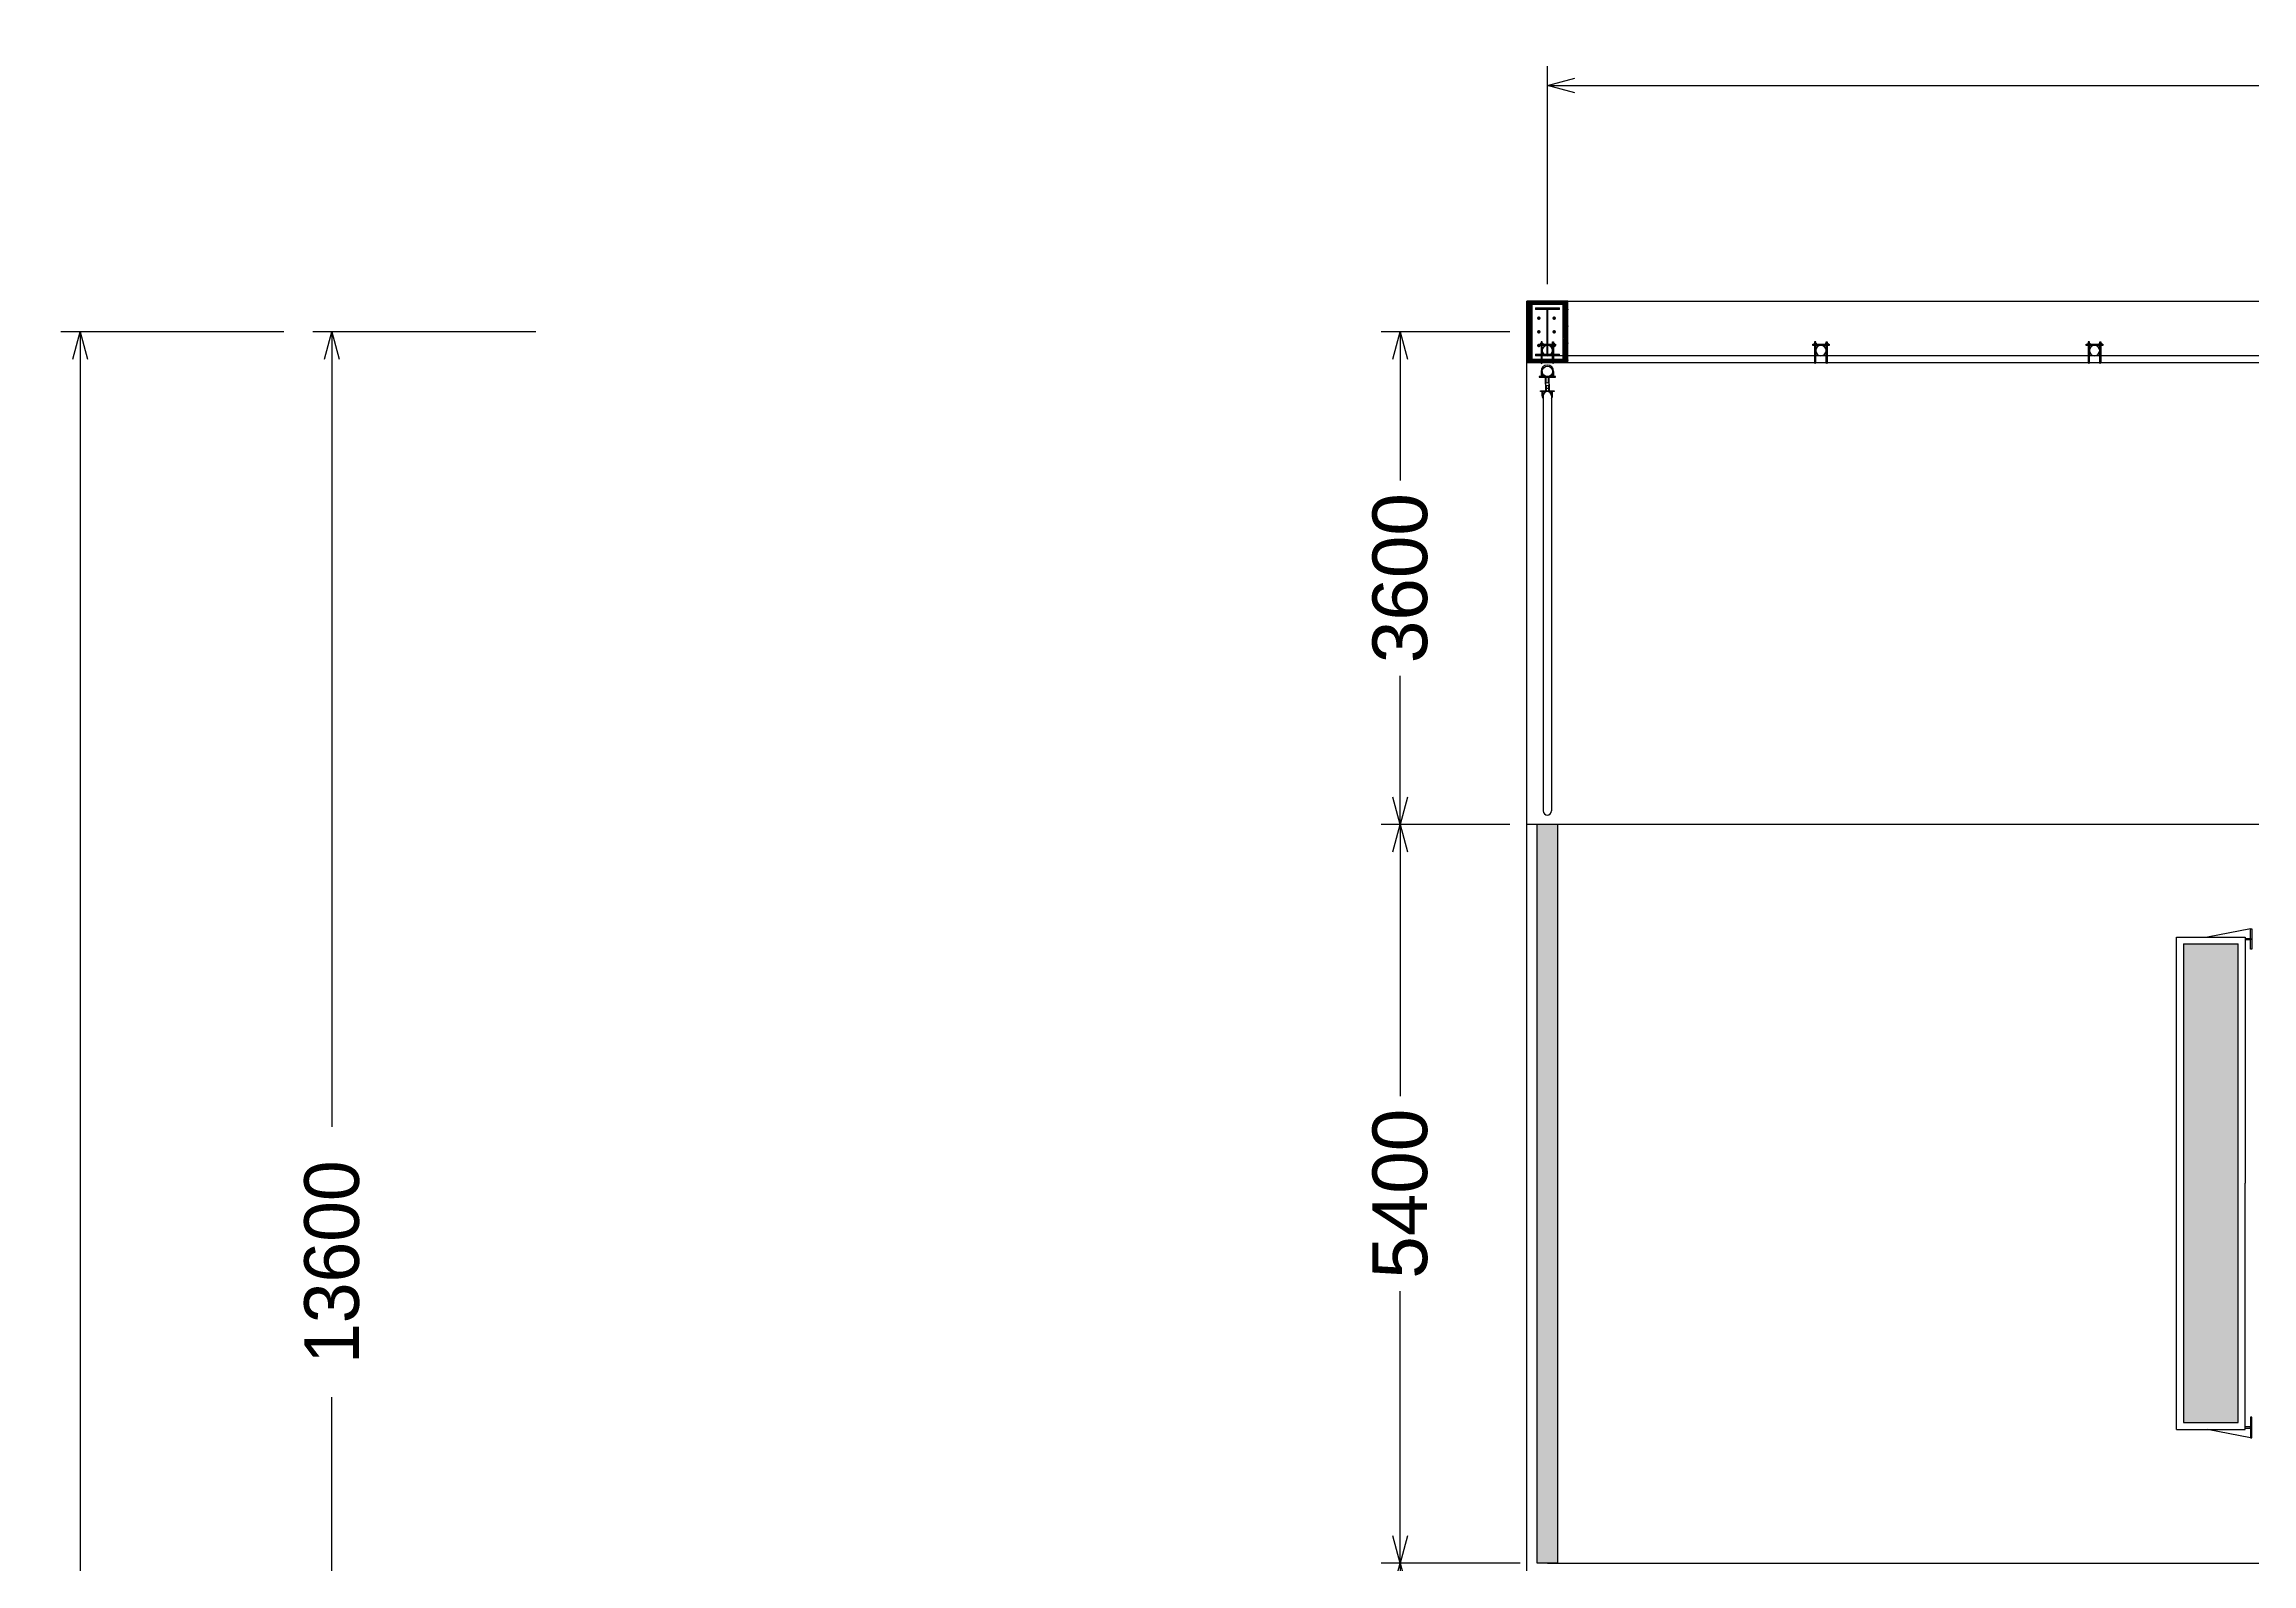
# Model space of a CAD drawing. Header units: millimetres. Extents: x -61993 to 642891, y -429158 to 50967.
# Drawn here: x 330404 to 346543, y -206025 to -194916 of the extents above; entities that cross this region are included whole.
import ezdxf

# ---------------------------------------------------------------- set-up
doc = ezdxf.new("R2010")
doc.units = ezdxf.units.MM
doc.linetypes.add('ACAD_ISO03W100', pattern=[30, 12, -18])
for name, color, linetype, lineweight in [('0.00', 252, 'Continuous', 0), ('0.05', 40, 'Continuous', 5), ('0.09', 172, 'Continuous', 9), ('HATCH', 251, 'Continuous', 0), ('WF 300 X 150', 43, 'Continuous', 0)]:
    doc.layers.add(name, color=color, linetype=linetype, lineweight=lineweight)
for name, color, linetype in [('DIM', 1, 'Continuous'), ('Gate', 6, 'Continuous'), ('Railing', 7, 'Continuous'), ('Steel', 152, 'Continuous')]:
    doc.layers.add(name, color=color, linetype=linetype)
doc.styles.add('MV - NA', font='mvboli.ttf')
doc.styles.add('SANSERIF', font='sanss___.ttf', dxfattribs={"height": 2})
doc.styles.add('SANSERIF23', font='sanss___.ttf', dxfattribs={"height": 2.3})
doc.dimstyles.new('MV_2_mm', dxfattribs={"dimscale": 25, "dimtxt": 2, "dimasz": 1, "dimexe": 0.7, "dimexo": 0.625, "dimtad": 0, "dimdec": 0, "dimzin": 1, "dimdsep": 46, "dimtxsty": 'MV - NA', "dimblk": 'OPEN30', "dimcen": 1, "dimclrd": 1, "dimclre": 1, "dimclrt": 152, "dimadec": 0, "dimazin": 0, "dimtfac": 1, "dimtdec": 0, "dimtofl": 0, "dimtmove": 1, "dimatfit": 3, "dimfxl": 1, "dimarcsym": 0})
doc.dimstyles.new('Sagoe_2_mm', dxfattribs={"dimscale": 25, "dimtxt": 2, "dimasz": 1, "dimexe": 0.7, "dimexo": 0.625, "dimtad": 0, "dimdec": 0, "dimzin": 1, "dimdsep": 46, "dimtxsty": 'SANSERIF', "dimblk": 'OPEN30', "dimcen": 1, "dimclrd": 1, "dimclre": 1, "dimclrt": 152, "dimadec": 0, "dimazin": 0, "dimtfac": 1, "dimtdec": 0, "dimtofl": 0, "dimtmove": 1, "dimatfit": 3, "dimfxl": 1, "dimarcsym": 0})
doc.dimstyles.new('Sagoe_2K3_m', dxfattribs={"dimscale": 25, "dimtxt": 2.3, "dimasz": 1, "dimexe": 0.7, "dimexo": 0.625, "dimtad": 0, "dimlfac": 0.001, "dimzin": 1, "dimdsep": 46, "dimtxsty": 'SANSERIF23', "dimblk": 'OPEN30', "dimcen": 1, "dimclrd": 1, "dimclre": 1, "dimclrt": 152, "dimadec": 0, "dimazin": 0, "dimtfac": 1, "dimtofl": 0, "dimtmove": 1, "dimatfit": 3, "dimfxl": 1, "dimarcsym": 0})
pattern_1 = [(45, (1363.141, -798.975), (-8.838835, 8.838835), []), (45, (1371.98, -798.975), (-8.838835, 8.838835), [15.625, -3.125, 0, -3.125])]

# ---------------------------------------------------------------- blocks, each defined once
blk = doc.blocks.new('_Open30')
at = {"color": 0, "linetype": 'ByBlock', "lineweight": -2}
for p, q in [((-1, 0.268), (0, 0)), ((0, 0), (-1, -0.268)), ((0, 0), (-1, 0))]:
    blk.add_line(p, q, dxfattribs=at)
blk = doc.blocks.new('*D48')
at = {"layer": 'Defpoints', "color": 0, "transparency": 16777216}
for p in [(332508, -197019), (334123, -197019), (334123, -210619)]:
    blk.add_point(p, dxfattribs=at)
at = {"layer": 'DIM', "color": 1, "lineweight": -2, "transparency": 16777216}
for p, q in [((333998, -197019), (332368, -197019)), ((332508, -197219), (332508, -202831)), ((332508, -210419), (332508, -204806)), ((333998, -210619), (332368, -210619))]:
    blk.add_line(p, q, dxfattribs=at)
at = {"layer": 'DIM', "color": 1, "lineweight": -2, "transparency": 16777216, "xscale": 200, "yscale": 200, "zscale": 200}
for p, rotation in [((332508, -197019), 90), ((332508, -210619), 270)]:
    blk.add_blockref('_Open30', p, dxfattribs=dict(at, rotation=rotation))
at = {"layer": 'DIM', "color": 152, "transparency": 16777216, "insert": (332508, -203819), "char_height": 400, "attachment_point": 5, "rotation": 90, "style": 'MV - NA'}
blk.add_mtext('13600', dxfattribs=at)
blk = doc.blocks.new('*D46')
at = {"layer": 'Defpoints', "color": 0, "transparency": 16777216}
for p in [(330667, -197019), (332282, -197019), (332282, -229719)]:
    blk.add_point(p, dxfattribs=at)
at = {"layer": 'DIM', "color": 1, "lineweight": -2, "transparency": 16777216}
for p, q in [((332157, -197019), (330527, -197019)), ((330667, -197219), (330667, -212308)), ((330667, -229519), (330667, -214429)), ((332157, -229719), (330527, -229719))]:
    blk.add_line(p, q, dxfattribs=at)
at = {"layer": 'DIM', "color": 1, "lineweight": -2, "transparency": 16777216, "xscale": 200, "yscale": 200, "zscale": 200}
for p, rotation in [((330667, -197019), 90), ((330667, -229719), 270)]:
    blk.add_blockref('_Open30', p, dxfattribs=dict(at, rotation=rotation))
at = {"layer": 'DIM', "color": 152, "transparency": 16777216, "insert": (330667, -213369), "char_height": 400, "attachment_point": 5, "rotation": 90, "style": 'MV - NA'}
blk.add_mtext('32700', dxfattribs=at)
blk = doc.blocks.new('*D50')
at = {"layer": 'Defpoints', "color": 0, "transparency": 16777216}
for p in [(473393, -195217), (341393, -196794), (473393, -196794)]:
    blk.add_point(p, dxfattribs=at)
at = {"layer": 'DIM', "color": 1, "lineweight": -2, "transparency": 16777216}
for p, q in [((341393, -196669), (341393, -195077)), ((473393, -196669), (473393, -195077)), ((341593, -195217), (406263, -195217)), ((473193, -195217), (408523, -195217))]:
    blk.add_line(p, q, dxfattribs=at)
at = {"layer": 'DIM', "color": 1, "lineweight": -2, "transparency": 16777216, "xscale": 200, "yscale": 200, "zscale": 200, "rotation": 180}
blk.add_blockref('_Open30', (341393, -195217), dxfattribs=at)
at = {"layer": 'DIM', "color": 1, "lineweight": -2, "transparency": 16777216, "xscale": 200, "yscale": 200, "zscale": 200}
blk.add_blockref('_Open30', (473393, -195217), dxfattribs=at)
at = {"layer": 'DIM', "color": 152, "transparency": 16777216, "insert": (407393, -195217), "char_height": 460, "attachment_point": 5, "style": 'SANSERIF23'}
blk.add_mtext('132000', dxfattribs=at)
blk = doc.blocks.new('*D117')
at = {"color": 1, "lineweight": -2, "transparency": 16777216}
for p, q in [((341193, -206019), (340177, -206019)), ((340317, -206219), (340317, -207555)), ((340317, -210319), (340317, -208983)), ((341118, -210519), (340177, -210519))]:
    blk.add_line(p, q, dxfattribs=at)
at = {"layer": 'Defpoints', "color": 0, "transparency": 16777216}
for p in [(340317, -206019), (341318, -206019), (341243, -210519)]:
    blk.add_point(p, dxfattribs=at)
at = {"color": 1, "lineweight": -2, "transparency": 16777216, "xscale": 200, "yscale": 200, "zscale": 200}
for p, rotation in [((340317, -206019), 90), ((340317, -210519), 270)]:
    blk.add_blockref('_Open30', p, dxfattribs=dict(at, rotation=rotation))
at = {"color": 152, "transparency": 16777216, "insert": (340317, -208269), "char_height": 400, "attachment_point": 5, "rotation": 90, "style": 'SANSERIF'}
blk.add_mtext('4500', dxfattribs=at)
blk = doc.blocks.new('*D118')
at = {"color": 1, "lineweight": -2, "transparency": 16777216}
for p, q in [((341118, -200619), (340177, -200619)), ((340317, -200819), (340317, -202606)), ((340317, -205819), (340317, -204031)), ((341193, -206019), (340177, -206019))]:
    blk.add_line(p, q, dxfattribs=at)
at = {"layer": 'Defpoints', "color": 0, "transparency": 16777216}
for p in [(340317, -200619), (341243, -200619), (341318, -206019)]:
    blk.add_point(p, dxfattribs=at)
at = {"color": 1, "lineweight": -2, "transparency": 16777216, "xscale": 200, "yscale": 200, "zscale": 200}
for p, rotation in [((340317, -200619), 90), ((340317, -206019), 270)]:
    blk.add_blockref('_Open30', p, dxfattribs=dict(at, rotation=rotation))
at = {"color": 152, "transparency": 16777216, "insert": (340317, -203319), "char_height": 400, "attachment_point": 5, "rotation": 90, "style": 'SANSERIF'}
blk.add_mtext('5400', dxfattribs=at)
blk = doc.blocks.new('*D119')
at = {"color": 1, "lineweight": -2, "transparency": 16777216}
for p, q in [((341118, -197019), (340177, -197019)), ((340317, -197219), (340317, -198106)), ((340317, -200419), (340317, -199532)), ((341118, -200619), (340177, -200619))]:
    blk.add_line(p, q, dxfattribs=at)
at = {"layer": 'Defpoints', "color": 0, "transparency": 16777216}
for p in [(340317, -197019), (341243, -197019), (341243, -200619)]:
    blk.add_point(p, dxfattribs=at)
at = {"color": 1, "lineweight": -2, "transparency": 16777216, "xscale": 200, "yscale": 200, "zscale": 200}
for p, rotation in [((340317, -197019), 90), ((340317, -200619), 270)]:
    blk.add_blockref('_Open30', p, dxfattribs=dict(at, rotation=rotation))
at = {"color": 152, "transparency": 16777216, "insert": (340317, -198819), "char_height": 400, "attachment_point": 5, "rotation": 90, "style": 'SANSERIF'}
blk.add_mtext('3600', dxfattribs=at)
blk = doc.blocks.new('Steel Column')
at = {"layer": 'Steel'}
blk.add_lwpolyline([(150, -225), (150, 225), (-150, 225), (-150, -225)], close=True, dxfattribs=at)
blk = doc.blocks.new('*U147')
blk.add_blockref('Steel Column', (0, 0))
blk = doc.blocks.new('*U140')
at = {"color": 0, "linetype": 'ByBlock', "lineweight": -2, "transparency": 16777216}
blk.add_blockref('*U147', (0, 0), dxfattribs=at)
blk = doc.blocks.new('Wa-flat-10')
blk.add_hatch(color=151).paths.add_polyline_path([(-50, -1750), (-50, 1750), (-450, 1750), (-450, -1750)])
at = {"color": 7}
for p, q in [((-500, -1800), (-500, 1800)), ((-500, 1800), (0, 1800)), ((40, 1860), (-273, 1800)), ((0, 1800), (0, 0)), ((-450, 1750), (-50, 1750)), ((-450, 1750), (-450, -1750)), ((-50, -1750), (-50, 1750)), ((0, -1800), (0, 0)), ((-450, -1750), (-50, -1750)), ((-500, -1800), (0, -1800)), ((40, -1860), (-273, -1800))]:
    blk.add_line(p, q, dxfattribs=at)
for points in [[(0, 1790), (40, 1790), (40, 1780), (0, 1780)], [(0, -1790), (40, -1790), (40, -1780), (0, -1780)]]:
    blk.add_lwpolyline(points, dxfattribs=at)
for points in [[(50, 1710), (40, 1710), (40, 1860), (50, 1860)], [(50, -1710), (40, -1710), (40, -1860), (50, -1860)]]:
    blk.add_lwpolyline(points, close=True, dxfattribs=at)
blk = doc.blocks.new('A$C085D16B7')
at = {"layer": '0.00', "ltscale": 0.5}
h = blk.add_hatch(dxfattribs=at)
h.set_pattern_fill('ANSI35', color=256, scale=50, style=0)
h.set_pattern_definition(pattern_1)
h.paths.add_polyline_path([(450, 288), (0, 288), (25, 250), (425, 250)])
h.paths.add_polyline_path([(425, 25), (25, 25), (0, -12), (450, -12)])
h = blk.add_hatch(dxfattribs=at)
h.set_pattern_fill('ANSI35', color=256, scale=50, style=0)
h.set_pattern_definition([(135, (-913.16, -798.975), (8.83883, 8.83883), []), (135, (-921.999, -798.975), (8.83883, 8.83883), [15.625, -3.125, 0, -3.125])])
h.paths.add_polyline_path([(0, 288), (25, 250), (25, 25), (0, -12)])
at = {"layer": '0.00'}
h = blk.add_hatch(dxfattribs=at)
h.set_pattern_fill('ANSI31', color=256, scale=30, angle=-90, style=0)
h.set_pattern_definition([(315, (619428.904, -11494.7824), (2.65165043, 2.65165043), [])])
edge = h.paths.add_edge_path()
edge.add_line((389, 225), (400, 225))
edge.add_line((400, 225), (400, 50))
edge.add_line((400, 50), (389, 50))
edge.add_line((389, 50), (389, 129))
edge.add_arc((384, 129), 5, 0, 90)
edge.add_line((384, 134), (66, 134))
edge.add_arc((66, 129), 5, 90, 180)
edge.add_line((61, 129), (61, 50))
edge.add_line((61, 50), (50, 50))
edge.add_line((50, 50), (50, 225))
edge.add_line((50, 225), (61, 225))
edge.add_line((61, 225), (61, 146))
edge.add_arc((66, 146), 5, 180, 270)
edge.add_line((66, 141), (384, 141))
edge.add_arc((384, 146), 5, -90, 0)
edge.add_line((389, 146), (389, 225))
at = {"layer": '0.00', "ltscale": 0.5}
h = blk.add_hatch(dxfattribs=at)
h.set_pattern_fill('ANSI35', color=256, scale=50, style=0)
h.set_pattern_definition(pattern_1)
h.paths.add_polyline_path([(450, 288), (425, 250), (425, 25), (450, -12)])
at = {"layer": '0.05', "ltscale": 0.5}
for points in [[(0, 288), (25, 250)], [(425, 250), (450, 288)], [(25, 25), (0, -12)], [(425, 25), (450, -12)]]:
    blk.add_lwpolyline(points, dxfattribs=at)
blk.add_lwpolyline([(0, -12), (450, -12), (450, 288), (0, 288)], close=True, dxfattribs=at)
at = {"layer": '0.05'}
blk.add_lwpolyline([(25, 250), (25, 25), (425, 25), (425, 250)], close=True, dxfattribs=at)
at = {"layer": '0.09'}
blk.add_lwpolyline([(389, 225), (400, 225), (400, 50), (389, 50), (389, 129, 0.414214), (384, 134), (66, 134, 0.414214), (61, 129), (61, 50), (50, 50), (50, 225), (61, 225), (61, 146, 0.414214), (66, 141), (384, 141, 0.414214), (389, 146)], format="xyb", close=True, dxfattribs=at)
at = {"layer": 'WF 300 X 150'}
for p, q in [((113, 200), (137, 200)), ((125, 212), (125, 188)), ((237, 200), (213, 200)), ((225, 212), (225, 188)), ((337, 200), (313, 200)), ((325, 212), (325, 188)), ((113, 88), (137, 88)), ((125, 76), (125, 99)), ((237, 88), (213, 88)), ((225, 76), (225, 99)), ((337, 88), (313, 88)), ((325, 76), (325, 99))]:
    blk.add_line(p, q, dxfattribs=at)
for centre in [(125, 200), (225, 200), (325, 200), (125, 88), (225, 88), (325, 88)]:
    blk.add_circle(centre, 9.55, dxfattribs=at)
blk = doc.blocks.new('*U141')
at = {"layer": '0.05', "ltscale": 0.5, "rotation": 89.99999999999999}
blk.add_blockref('A$C085D16B7', (138, -225), dxfattribs=at)
blk = doc.blocks.new('*U142')
at = {"color": 0, "linetype": 'ByBlock', "lineweight": -2, "transparency": 16777216}
blk.add_blockref('*U141', (0, 32700), dxfattribs=at)
blk = doc.blocks.new('*U26')
at = {"layer": 'HATCH'}
h = blk.add_hatch(color=0, dxfattribs=at)
h.dxf.hatch_style = 1
h.paths.add_polyline_path([(5400, 75), (5400, -75), (0, -75), (0, 75)])
blk.add_lwpolyline([(5400, 75), (5400, -75), (0, -75), (0, 75)], close=True)
blk = doc.blocks.new('*U27')
at = {"color": 42}
for p, q in [((0, 46), (38, 46)), ((0, 38), (38, 38)), ((178, 38), (148, 38)), ((178, 30), (148, 30)), ((0, -38), (38, -38)), ((0, -46), (38, -46)), ((178, -30), (148, -30)), ((178, -38), (148, -38))]:
    blk.add_line(p, q, dxfattribs=at)
at = {"color": 160}
for p, q in [((93, 13), (43, 13)), ((84, 9), (43, 9)), ((93, 13), (143, 13)), ((102, 9), (143, 9)), ((84, -9), (43, -9)), ((93, -13), (43, -13)), ((93, -13), (143, -13)), ((102, -9), (143, -9))]:
    blk.add_line(p, q, dxfattribs=at)
for points in [[(38, -60), (43, -60), (43, 60), (38, 60)], [(148, -50), (143, -50), (143, 50), (148, 50)]]:
    blk.add_lwpolyline(points, close=True, dxfattribs=at)
blk.add_lwpolyline([(123, -9), (123, 9)])
blk.add_circle((93, 0), 12.7)
at = {"color": 42}
for centre, radius, start, end in [((0, 0), 46, 90, 270), ((178, 0), 38, 52.1364, 90), ((178, 0), 38, 270, 307.8636)]:
    blk.add_arc(centre, radius, start, end, dxfattribs=at)
at = {"layer": 'Gate'}
for p, q in [((178, 30), (3213, 30)), ((178, -30), (3213, -30))]:
    blk.add_line(p, q, dxfattribs=at)
at = {"layer": 'Gate', "color": 0}
blk.add_arc((178, 0), 30, 90, 270, dxfattribs=at)
at = {"layer": 'Gate'}
blk.add_arc((3213, 0), 30, 270, 90, dxfattribs=at)
at = {"layer": 'Railing'}
blk.add_circle((0, 0), 38, dxfattribs=at)
blk = doc.blocks.new('*U113')
at = {"color": 42, "linetype": 'ACAD_ISO03W100', "ltscale": 0.01}
for p, q in [((46, 2046), (38, 2046)), ((46, 2038), (38, 2038)), ((46, 1962), (38, 1962)), ((46, 1954), (38, 1954)), ((46, 46), (38, 46)), ((46, 38), (38, 38)), ((46, -38), (38, -38)), ((46, -46), (38, -46))]:
    blk.add_line(p, q, dxfattribs=at)
at = {"color": 42}
for p, q in [((55, 2050), (47, 2050)), ((55, 2047), (47, 2047)), ((55, 2037), (47, 2037)), ((55, 2034), (47, 2034)), ((55, 1966), (47, 1966)), ((55, 1963), (47, 1963)), ((55, 1953), (47, 1953)), ((55, 1950), (47, 1950)), ((55, 2050), (55, 2034)), ((63, 2046), (55, 2046)), ((55, 2038), (63, 2038)), ((55, 1950), (55, 1966)), ((55, 1962), (63, 1962)), ((63, 1954), (55, 1954)), ((63, 2038), (63, 2046)), ((63, 1962), (63, 1954)), ((55, 50), (47, 50)), ((55, 47), (47, 47)), ((55, 37), (47, 37)), ((55, 34), (47, 34)), ((55, 50), (55, 34)), ((63, 46), (55, 46)), ((55, 38), (63, 38)), ((63, 38), (63, 46)), ((55, -34), (47, -34)), ((55, -37), (47, -37)), ((55, -47), (47, -47)), ((55, -50), (47, -50)), ((55, -50), (55, -34)), ((55, -38), (63, -38)), ((63, -46), (55, -46)), ((63, -38), (63, -46))]:
    blk.add_line(p, q, dxfattribs=at)
for points in [[(38, 2046), (-90, 2046, 1), (-90, 2038), (38, 2038)], [(38, 1954), (-90, 1954, -1), (-90, 1962), (38, 1962)], [(38, 46), (-90, 46, 1), (-90, 38), (38, 38)], [(38, -46), (-90, -46, -1), (-90, -38), (38, -38)]]:
    blk.add_lwpolyline(points, format="xyb", dxfattribs=at)
at = {"color": 160}
for points in [[(46, 2060), (38, 2060), (38, 1940), (46, 1940)], [(46, 60), (38, 60), (38, -60), (46, -60)]]:
    blk.add_lwpolyline(points, close=True, dxfattribs=at)
at = {"color": 42}
for points in [[(46, 2051), (47, 2051), (47, 2033), (46, 2033)], [(46, 1967), (47, 1967), (47, 1949), (46, 1949)], [(46, 51), (47, 51), (47, 33), (46, 33)], [(46, -33), (47, -33), (47, -51), (46, -51)]]:
    blk.add_lwpolyline(points, close=True, dxfattribs=at)
at = {"layer": 'Railing', "color": 1}
for p, q in [((-86, -60), (-86, 2060)), ((-38, 2060), (-38, -60))]:
    blk.add_line(p, q, dxfattribs=at)
at = {"layer": 'Railing', "color": 5}
for centre in [(0, 2000), (0, 0)]:
    blk.add_circle(centre, 38, dxfattribs=at)
blk = doc.blocks.new('*U138')
at = {"xscale": -1, "rotation": 270}
blk.add_blockref('*U113', (-1000, 15.5), dxfattribs=at)
blk = doc.blocks.new('*U139')
at = {"color": 0, "linetype": 'ByBlock', "lineweight": -2, "transparency": 16777216}
for p in [(0, 0), (2000, 0), (4000, 0)]:
    blk.add_blockref('*U138', p, dxfattribs=at)
blk = doc.blocks.new('DenahKandang 4 Row')
for p, q in [((-150, 32925), (102150, 32925)), ((-150, 32475), (102150, 32475)), ((-150, 29100), (102150, 29100)), ((0, 23700), (102150, 23700))]:
    blk.add_line(p, q)
for points in [[(-150, 32925), (132150, 32925), (132150, -225), (-150, -225)], [(-150, 32475), (132150, 32475), (132150, 225), (-150, 225)]]:
    blk.add_lwpolyline(points, close=True)
for name, p in [('*U140', (0, 32700)), ('*U142', (0, 0)), ('*U139', (1000, 32547.5)), ('Wa-flat-10', (5100, 26476.263))]:
    blk.add_blockref(name, p)
at = {"rotation": 270}
for name, p in [('*U27', (0, 32410.815)), ('*U26', (0, 29100))]:
    blk.add_blockref(name, p, dxfattribs=at)

msp = doc.modelspace()

# ---------------------------------------------------------------- block references
msp.add_blockref('DenahKandang 4 Row', (341392.931, -229718.6))

# ---------------------------------------------------------------- dimensions: what is measured, and where the dimension line sits
for base, p1, p2, picture, middle in [((340316.688, -197018.6), (341242.931, -200618.6), (341242.931, -197018.6), '*D119', (340316.688, -198818.6)), ((340316.688, -200618.6), (341317.931, -206018.6), (341242.931, -200618.6), '*D118', (340316.688, -203318.6)), ((340316.688, -206018.6), (341242.931, -210518.6), (341317.931, -206018.6), '*D117', (340316.688, -208268.6))]:
    dim = msp.add_linear_dim(base=base, p1=p1, p2=p2, angle=90, dimstyle='Sagoe_2_mm')
    dim.commit()
    dim.dimension.update_dxf_attribs({"geometry": picture, "text_midpoint": middle})
at = {"layer": 'DIM'}
dim = msp.add_linear_dim(base=(473392.931, -195217.372), p1=(341392.931, -196793.6), p2=(473392.931, -196793.6), dimstyle='Sagoe_2K3_m', override={"dimdec": 0, "dimlfac": 1}, dxfattribs=at)
dim.commit()
dim.dimension.update_dxf_attribs({"geometry": '*D50', "text_midpoint": (407392.931, -195217.372)})
for base, p1, p2, picture, middle in [((330666.502, -197018.6), (332281.847, -229718.6), (332281.847, -197018.6), '*D46', (330666.502, -213368.6)), ((332508.257, -197018.6), (334122.73, -210618.6), (334122.73, -197018.6), '*D48', (332508.257, -203818.6))]:
    dim = msp.add_linear_dim(base=base, p1=p1, p2=p2, angle=90, dimstyle='MV_2_mm', dxfattribs=at)
    dim.commit()
    dim.dimension.update_dxf_attribs({"geometry": picture, "text_midpoint": middle})

doc.saveas('drawing.dxf')
